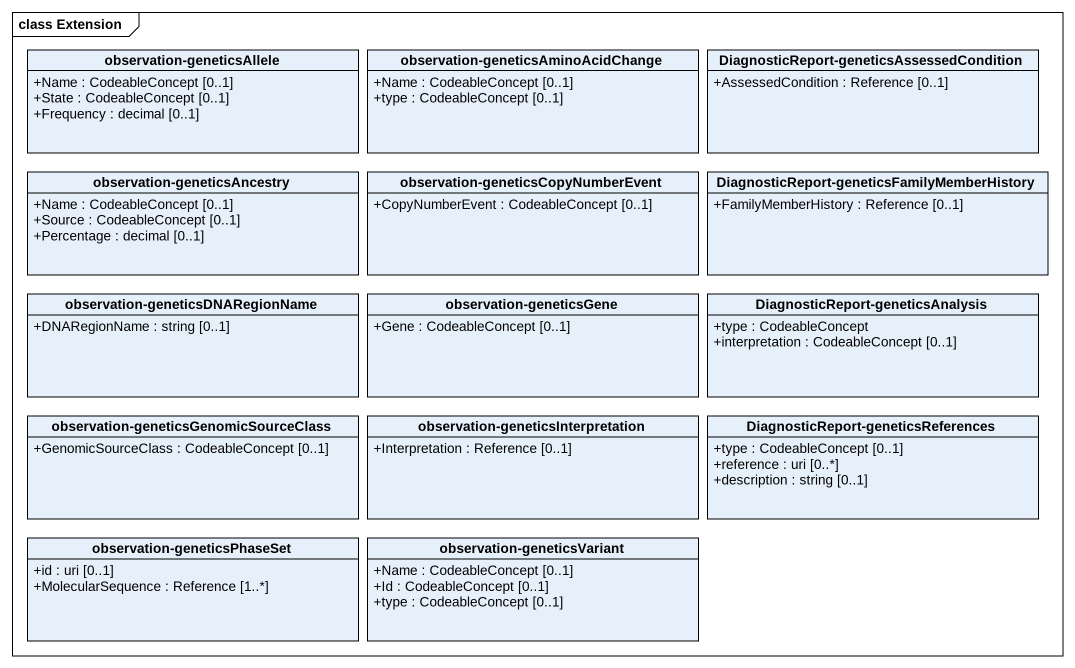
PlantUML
@startuml
mainframe class Extension
hide circle
hide empty members
skinparam classAttributeIconSize 0
class "observation-geneticsAllele" as observation_geneticsAllele {
  +Name : CodeableConcept [0..1]
  +State : CodeableConcept [0..1]
  +Frequency : decimal [0..1]
}
class "observation-geneticsAminoAcidChange" as observation {
  +Name : CodeableConcept [0..1]
  +type : CodeableConcept [0..1]
}
class "DiagnosticReport-geneticsAssessedCondition" as DiagnosticReport {
  +AssessedCondition : Reference [0..1]
}
class "observation-geneticsAncestry" as observation_geneticsAncestry {
  +Name : CodeableConcept [0..1]
  +Source : CodeableConcept [0..1]
  +Percentage : decimal [0..1]
}
class "observation-geneticsCopyNumberEvent" as observation_2 {
  +CopyNumberEvent : CodeableConcept [0..1]
}
class "DiagnosticReport-geneticsFamilyMemberHistory" as DiagnosticReport_2 {
  +FamilyMemberHistory : Reference [0..1]
}
class "observation-geneticsDNARegionName" as observation_3 {
  +DNARegionName : string [0..1]
}
class "observation-geneticsGene" as observation_geneticsGene {
  +Gene : CodeableConcept [0..1]
}
class "DiagnosticReport-geneticsAnalysis" as DiagnosticReport_3 {
  +type : CodeableConcept
  +interpretation : CodeableConcept [0..1]
}
class "observation-geneticsGenomicSourceClass" as observation_4 {
  +GenomicSourceClass : CodeableConcept [0..1]
}
class "observation-geneticsInterpretation" as observation_5 {
  +Interpretation : Reference [0..1]
}
class "DiagnosticReport-geneticsReferences" as DiagnosticReport_4 {
  +type : CodeableConcept [0..1]
  +reference : uri [0..*]
  +description : string [0..1]
}
class "observation-geneticsPhaseSet" as observation_geneticsPhaseSet {
  +id : uri [0..1]
  +MolecularSequence : Reference [1..*]
}
class "observation-geneticsVariant" as observation_geneticsVariant {
  +Name : CodeableConcept [0..1]
  +Id : CodeableConcept [0..1]
  +type : CodeableConcept [0..1]
}
@enduml
